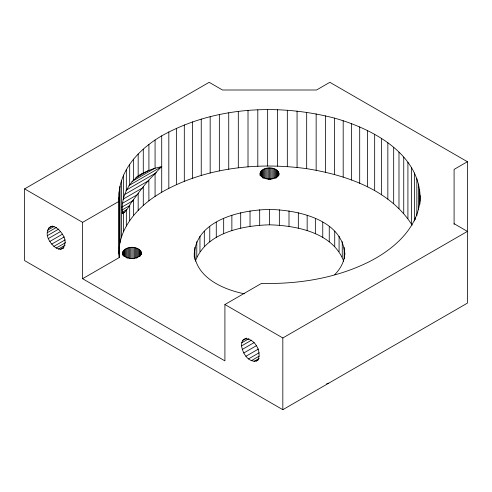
<?xml version="1.0" encoding="UTF-8"?>
<svg xmlns="http://www.w3.org/2000/svg" width="492" height="492" viewBox="0 0 492 492"><rect width="100%" height="100%" fill="white"/><g stroke="black" fill="none" stroke-linecap="round" stroke-linejoin="round"><path stroke-width="0.74" d="M24.6 188.873L209.174 82.312L222.482 89.999L316.547 89.999L329.855 82.312L467.4 161.72L467.4 303.127L282.826 409.688L24.6 260.6L24.6 188.873L82.595 222.359L82.595 278.712L119.212 257.574C116.635 231.978 134.863 209.727 155.072 196.406L155.078 173.448L161.431 166.77C152.643 168.215 144.519 172.052 136.967 176.665M155.072 196.406L161.72 192.206L161.72 135.847C213.713 106.807 277.494 103.363 334.443 118.111C372.795 128.818 421.693 154.58 420.094 200.816M118.935 253.995L118.935 197.636C118.523 170.429 139.63 148.701 161.72 135.847M419.897 204.217L420.094 195.484M241.572 345.913L241.732 342.801L242.734 340.396L244.493 338.927C254.216 337.598 261.922 351.153 258.066 359.566L256.314 361.036C248.116 362.493 242.525 352.973 241.572 345.913L251.523 340.169M156.358 172.674C147.502 180.312 140.663 190.127 133.639 199.463C129.802 203.645 127.711 210.933 122.643 213.423C120.331 198.067 128.424 181.118 142.286 173.596M122.637 252.23C123.461 260.452 139.421 260.569 141.382 252.894C139.267 245.004 122.354 245.416 122.563 254.475M194.217 256.756C194.032 220.164 240.643 209.912 269.518 209.444C297.678 209.967 342.795 219.518 344.812 254.456M260.102 175.041C259.721 165.503 279.308 165.503 278.927 175.041M278.927 173.504C276.799 180.976 262.23 180.976 260.102 173.504M344.812 252.919C344.689 261.234 340.452 268.835 334.726 274.653M47.263 232.698C49.704 217.077 66.586 234.475 65.012 242.943C62.57 258.571 45.682 241.172 47.263 232.698L56.555 227.335M419.897 201.173C416.952 228.958 393.606 249.1 370.205 261.215C336.792 278.177 298.736 284.315 261.529 283.38L224.912 304.523L224.912 360.882L82.595 278.712M195.342 261.215C206.185 232.587 242.365 225.594 269.518 224.813C296.664 225.594 332.844 232.587 343.687 261.215M48.45 228.263L52.447 225.957M135.786 177.84L148.301 170.613M47.564 230.225L54.2 226.388M131.85 181.554L155.078 168.141L155.072 140.048M128.91 185.552L161.733 166.597M47.564 235.527L58.849 229.014M125.878 190.306L155.078 173.448M48.45 238.509L60.436 231.591M125.005 194.315L148.301 180.859M82.595 222.359L119.212 201.216L118.935 197.636M49.864 241.443L62.496 234.149M123.006 199.217L142.286 188.085M51.697 244.137L64.28 236.873M122.545 203.233L137.108 194.826M53.837 246.394L65.122 239.881M121.53 207.317L132.815 200.797M56.137 248.073L65.454 242.691M122.028 210.029L129.353 205.797M58.431 249.044L65.067 245.219M122.102 212.286L126.745 209.61M60.571 249.26L63.886 247.347M122.225 213.663L124.876 212.132M62.41 248.694L63.739 247.925M467.4 161.72L454.091 169.408L454.091 224.346M242.734 340.396L246.695 338.109M241.732 342.801L248.97 338.619M242.279 349.418L254.155 342.567M243.786 352.985L256.393 345.704M245.932 356.251L258.46 349.025M224.912 304.523L282.826 337.961L467.4 231.4L454.091 223.712M248.522 358.908L259.099 352.801M251.295 360.691L259.216 356.116M253.977 361.423L259.272 358.367M256.314 361.036L258.3 359.886M161.72 192.206C205.275 167.471 257.654 161.96 306.682 168.664C346.227 175.047 389.664 189.641 412.167 225.158M326.596 383.846L328.773 383.163M244.29 293.786C223.091 289.481 196.044 277.586 194.217 252.919M148.842 180.084L148.916 200.847M419.651 189.801L419.651 204.266M418.563 184.143L418.563 209.278M416.841 178.541L416.841 215.859M415.451 218.017L415.451 219.543M414.479 173.018L414.479 220.994M411.503 167.594L411.503 223.952M407.917 162.292L407.917 218.651M403.741 157.145L403.741 213.497M398.987 152.157L398.987 208.516M393.68 147.366L393.68 203.719M387.844 142.778L387.844 199.137M381.497 138.43L381.497 194.783M374.67 134.322L374.67 190.681M367.395 130.485L367.395 186.843M359.701 126.93L359.701 183.288M351.62 123.676L351.62 180.035M344.166 247.242L344.166 258.767M343.188 120.731L343.188 177.089M342.248 241.664L342.248 257.033M339.08 236.283L339.08 251.652M334.726 231.178L334.726 246.553M334.443 118.111L334.443 174.469M329.253 226.455L329.253 241.824M325.415 115.829L325.415 172.188M322.758 222.175L322.758 237.55M316.147 113.892L316.147 170.244M315.354 218.43L315.354 233.798M307.162 215.268L307.162 230.637M306.682 112.305L306.682 168.664M298.33 212.753L298.33 228.122M297.063 111.081L297.063 167.44M289.001 210.927L289.001 226.295M287.322 110.226L287.322 166.585M282.826 337.961L282.826 409.688M279.345 209.82L279.345 225.188M278.847 172.797L278.847 175.103M278.607 172.102L278.607 175.945M278.214 171.425L278.214 176.038M277.666 170.792L277.666 176.935M277.5 109.741L277.5 166.093M276.984 170.201L276.984 177.114M276.172 169.666L276.172 178.116M275.243 169.199L275.243 178.418M274.222 168.799L274.222 178.024M273.115 168.485L273.115 178.479M271.953 168.258L271.953 179.014M270.741 168.116L270.741 179.648M269.518 168.073L269.518 179.598M269.518 209.444L269.518 224.813M268.288 168.116L268.288 179.648M267.648 109.624L267.648 165.982M267.082 168.258L267.082 179.014M265.914 168.485L265.914 178.479M264.807 168.799L264.807 178.024M263.786 169.199L263.786 178.418M262.857 169.666L262.857 178.116M262.045 170.201L262.045 177.114M261.363 170.792L261.363 176.167M260.822 171.425L260.822 176.038M260.422 172.102L260.422 175.177M260.182 172.797L260.182 175.755M259.69 209.82L259.69 225.188M257.802 109.882L257.802 166.234M250.028 210.927L250.028 226.295M248.011 110.509L248.011 166.862M240.699 212.753L240.699 228.122M238.306 111.506L238.306 167.858M231.867 215.268L231.867 230.637M228.737 112.865L228.737 169.223M223.675 218.43L223.675 233.798M219.346 114.581L219.346 170.939M216.271 222.175L216.271 237.55M210.164 116.653L210.164 173.012M209.776 226.455L209.776 241.824M204.309 231.178L204.309 246.553M201.24 119.064L201.24 175.423M199.949 236.283L199.949 251.652M196.788 241.664L196.788 257.033M194.863 247.242L194.863 259.536M192.606 121.807L192.606 178.165M184.303 124.876L184.303 181.228M176.364 128.246L176.364 184.598M168.824 131.911L168.824 188.264M148.916 144.494L148.916 170.472M143.277 149.156L143.277 173.135M143.277 186.659L143.277 205.515M141.382 252.894L141.382 254.432M141.296 252.187L141.296 254.493M141.056 251.492L141.056 254.561M140.65 250.815L140.65 255.428M140.103 250.182L140.103 256.326M139.414 249.592L139.414 256.51M138.603 249.057L138.603 256.744M138.172 154.027L138.172 176.327M138.172 193.202L138.172 210.379M137.674 248.595L137.674 257.814M136.647 248.202L136.647 258.189M135.54 247.888L135.54 257.876M134.371 247.66L134.371 258.423M133.639 159.076L133.639 180.17M133.639 199.463L133.639 215.435M133.166 247.525L133.166 258.288M131.936 247.482L131.936 258.245M130.706 247.531L130.706 258.294M129.685 164.285L129.685 184.826M129.685 205.232L129.685 220.644M129.501 247.673L129.501 258.435M128.338 247.907L128.338 257.894M127.231 248.22L127.231 258.214M126.327 169.635L126.327 190.656M126.327 210.096L126.327 225.994M126.21 248.62L126.21 257.839M125.288 249.087L125.288 256.775M124.482 249.628L124.482 256.541M123.8 250.219L123.8 256.369M123.584 175.103L123.584 198.374M123.584 213.307L123.584 231.455M123.264 250.858L123.264 255.471M122.871 251.529L122.871 255.373M121.462 180.656L121.462 237.015M119.98 186.283L119.98 242.636M119.212 201.216L119.212 257.574M119.138 191.948L119.138 248.306"/></g></svg>
